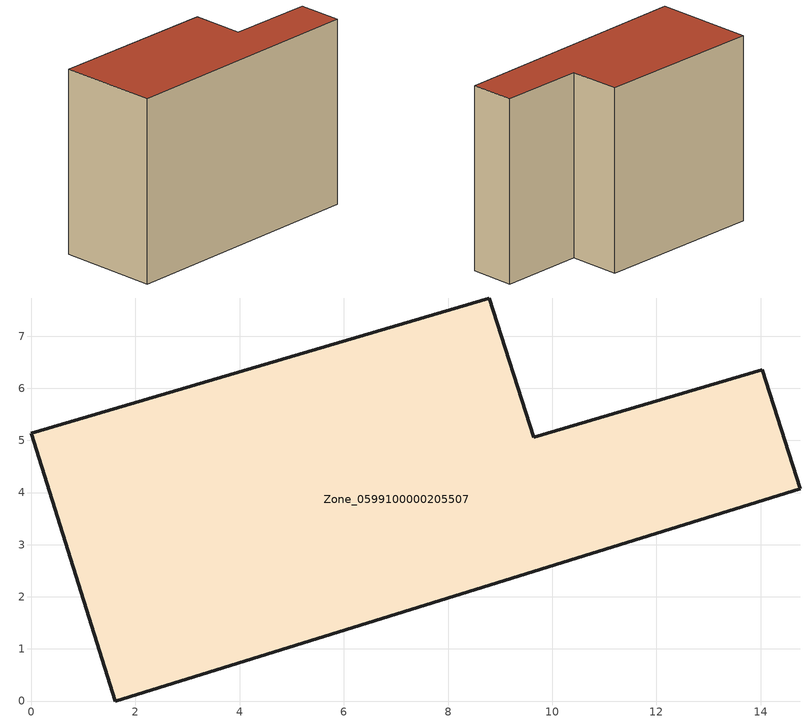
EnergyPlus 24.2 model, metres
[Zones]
Zone_0599100000205507
 floor ground (C_G): 1.61,0 0,5.14 8.79,7.73 9.64,5.06 14.03,6.35 14.76,4.07 z0
 wall outside (C_F): 1.61,0 14.76,4.07 14.03,6.35 9.64,5.06 8.79,7.73 0,5.14 1.61,0 z0:10.1
 roof outside (C_R): 0,5.14 1.61,0 14.76,4.07 14.03,6.35 9.64,5.06 8.79,7.73 z10.1
[BUILDING]
Pand.0599100000205507: North Axis=0; Terrain=City; Loads Convergence Tolerance Value=0.04; Temperature Convergence Tolerance Value=0.4; Solar Distribution=FullExterior; Maximum Number of Warmup Days=25; Minimum Number of Warmup Days=1
[Site:Location]
Rotterdam.The.Hague.AP_ZH_NLD Design_Conditions: Latitude=51.96; Longitude=4.45; Time Zone=1; Elevation=-4.5
[SITE:GROUNDTEMPERATURE:BUILDINGSURFACE]
18, 18, 18, 18, 18, 18, 18, 18, 18, 18, 18, 18
[MATERIAL] Thermal Absorptance=0.9; Solar Absorptance=0.7; Visible Absorptance=0.7
Name | Roughness | Thickness | Conductivity | Density | Specific Heat
G.TI.1946 | MediumSmooth | 0.15 | 1 | 540 | 1210
F.TI.1946 | Rough | 0.3 | 0.857143 | 1920 | 840
R.TI.1946 | MediumRough | 0.2 | 0.1 | 1500 | 1000
[CONSTRUCTION]
C_G: G.TI.1946
C_F: F.TI.1946
C_R: R.TI.1946
[ZONE]
Zone_0599100000205507: Type=1; Multiplier=1; Ceiling Height=Autocalculate; Volume=Autocalculate; Floor Area=autocalculate; Part of Total Floor Area=Yes
[ZONEINFILTRATION:DESIGNFLOWRATE]
Infil_Zone_0599100000205507: Zone or ZoneList or Space or SpaceList=Zone_0599100000205507; Schedule=AlwaysOn; Design Flow Rate Calculation Method=Flow/Area; Flow Rate per Floor Area=0.003; Constant Term Coefficient=1; Temperature Term Coefficient=0; Velocity Term Coefficient=0; Velocity Squared Term Coefficient=0
[HVACTEMPLATE:ZONE:IDEALLOADSAIRSYSTEM]
Zone_0599100000205507: Maximum Heating Supply Air Temperature=50; Minimum Cooling Supply Air Temperature=13; Maximum Heating Supply Air Humidity Ratio=0.0156; Minimum Cooling Supply Air Humidity Ratio=0.0077; Heating Limit=NoLimit; Cooling Limit=NoLimit; Dehumidification Control Type=ConstantSensibleHeatRatio; Cooling Sensible Heat Ratio=0.7; Dehumidification Setpoint=60; Humidification Control Type=None; Humidification Setpoint=30; Outdoor Air Method=None; Outdoor Air Flow Rate per Person=0.00944; Outdoor Air Flow Rate per Zone Floor Area=0; Outdoor Air Flow Rate per Zone=0; Demand Controlled Ventilation Type=None; Outdoor Air Economizer Type=NoEconomizer; Heat Recovery Type=None; Sensible Heat Recovery Effectiveness=0.7; Latent Heat Recovery Effectiveness=0.65
[ZONECONTROL:THERMOSTAT]
ThermostatControl_Zone_0599100000205507: Zone or ZoneList=Zone_0599100000205507; Control Type Schedule=DualSetpointControlType; Control 1=Thermostat_Zone_0599100000205507; Temperature Difference Between Cutout And Setpoint=0
[THERMOSTATSETPOINT:DUALSETPOINT]
Thermostat_Zone_0599100000205507: Heating Setpoint Temperature Schedule=HeatingSetpoint_Zone_0599100000205507; Cooling Setpoint Temperature Schedule=CoolingSetpoint_Zone_0599100000205507
[SCHEDULE:COMPACT]
HeatingSetpoint_Zone_0599100000205507: Through: 12/31, For: AllDays, Until: 24:00, 21
CoolingSetpoint_Zone_0599100000205507: Through: 12/31, For: AllDays, Until: 24:00, 24
DualSetpointControlType: Through: 12/31, For: AllDays, Until: 24:00, 4
AlwaysOn: Through: 12/31, For: AllDays, Until: 24:00, 1
